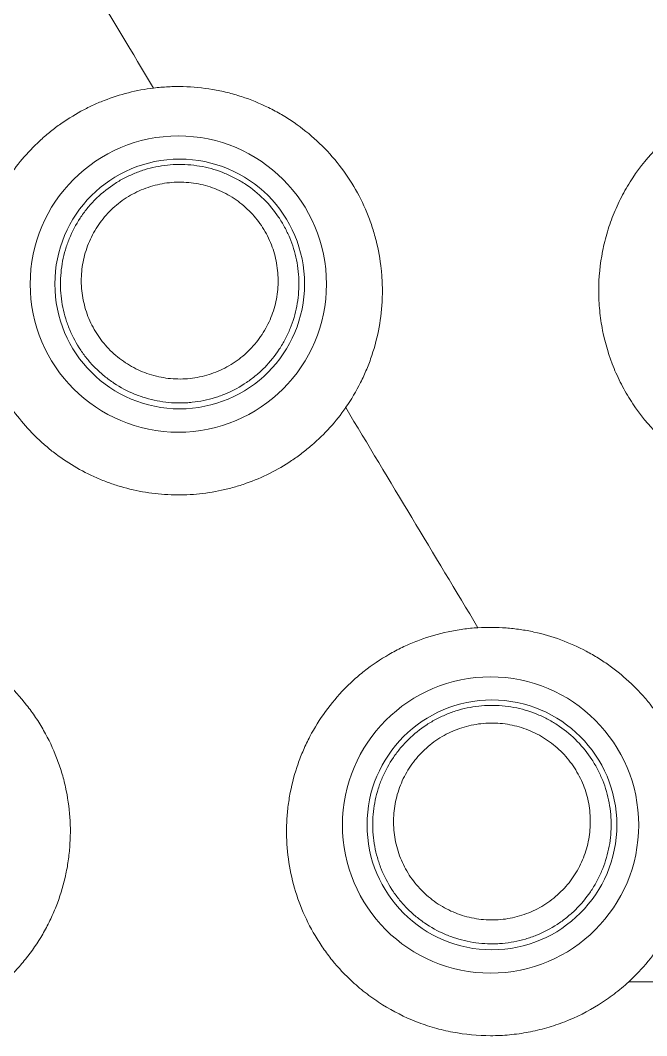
# Model space of a CAD drawing. Header units: millimetres. Extents: x 70151 to 230897, y 35202 to 113211.
# Drawn here: x 171005.479 to 171008.501, y 68722.85 to 68727.748 of the extents above; entities that cross this region are included whole.
import ezdxf

# ---------------------------------------------------------------- set-up
doc = ezdxf.new("R2010")
doc.units = ezdxf.units.MM
doc.header["$LTSCALE"] = 50
doc.layers.add('2-con', color=2, linetype='Continuous')
doc.layers.add('mark-B', color=2, linetype='Continuous', lineweight=20)

# ---------------------------------------------------------------- blocks, each defined once
blk = doc.blocks.new('무풍1way 일반')
at = {"layer": 'mark-B'}
for centre, radius in [((501.5626, -427.4618), 0.7146), ((501.5626, -427.4618), 0.7146), ((501.5626, -427.4618), 0.7146), ((501.5626, -427.4618), 0.7146), ((501.556, -427.4625), 0.6025), ((503.0688, -430.0706), 0.7146), ((503.0688, -430.0706), 0.7146), ((503.0688, -430.0706), 0.7146), ((503.0688, -430.0706), 0.7146), ((503.0622, -430.0713), 0.6024)]:
    blk.add_circle(centre, radius, dxfattribs=at)
for points, knots in [([(500.8963, -426.7052), (500.9075, -426.6949), (500.919, -426.6849), (500.9425, -426.6652), (500.9545, -426.6556), (500.9909, -426.6279), (501.016, -426.6106), (501.0931, -426.5625), (501.1474, -426.5353), (501.2188, -426.5074), (501.2333, -426.5021), (501.2624, -426.4923), (501.3062, -426.4787), (501.3802, -426.4612), (501.4404, -426.4527), (501.4859, -426.4484), (501.5012, -426.4474), (501.5318, -426.446), (501.5472, -426.4456), (501.6242, -426.4456), (501.6848, -426.4514), (501.7744, -426.4683), (501.8041, -426.4753), (501.8629, -426.4921), (501.8922, -426.502), (501.9776, -426.5354), (502.0318, -426.5627), (502.1091, -426.6109), (502.1342, -426.6282), (502.1708, -426.6561), (502.1827, -426.6657), (502.2061, -426.6852), (502.2175, -426.6953), (502.2287, -426.7056)], [0, 0, 0, 0, 0.03125, 0.03125, 0.0625, 0.0625, 0.125, 0.125, 0.25, 0.25, 0.28125, 0.28125, 0.3125, 0.375, 0.4375, 0.4375, 0.46875, 0.46875, 0.5, 0.5, 0.625, 0.625, 0.6875, 0.6875, 0.75, 0.75, 0.875, 0.875, 0.9375, 0.9375, 0.96875, 0.96875, 1, 1, 1, 1]), ([(500.8963, -426.7052), (500.9075, -426.6949), (500.919, -426.6849), (500.9425, -426.6652), (500.9545, -426.6556), (500.9909, -426.6279), (501.016, -426.6106), (501.0931, -426.5625), (501.1474, -426.5353), (501.2188, -426.5074), (501.2333, -426.5021), (501.2624, -426.4923), (501.3062, -426.4787), (501.3802, -426.4612), (501.4404, -426.4527), (501.4859, -426.4484), (501.5012, -426.4474), (501.5318, -426.446), (501.5472, -426.4456), (501.6242, -426.4456), (501.6848, -426.4514), (501.7744, -426.4683), (501.8041, -426.4753), (501.8629, -426.4921), (501.8922, -426.502), (501.9776, -426.5354), (502.0318, -426.5627), (502.1091, -426.6109), (502.1342, -426.6282), (502.1708, -426.6561), (502.1827, -426.6657), (502.2061, -426.6852), (502.2175, -426.6953), (502.2287, -426.7056)], [0, 0, 0, 0, 0.03125, 0.03125, 0.0625, 0.0625, 0.125, 0.125, 0.25, 0.25, 0.28125, 0.28125, 0.3125, 0.375, 0.4375, 0.4375, 0.46875, 0.46875, 0.5, 0.5, 0.625, 0.625, 0.6875, 0.6875, 0.75, 0.75, 0.875, 0.875, 0.9375, 0.9375, 0.96875, 0.96875, 1, 1, 1, 1]), ([(502.2287, -426.7056), (502.264, -426.738), (502.2967, -426.7728), (502.3419, -426.8285), (502.3563, -426.8477), (502.3838, -426.8872), (502.3969, -426.9076), (502.4336, -426.9695), (502.4761, -427.0549), (502.506, -427.1456), (502.5293, -427.2391), (502.5374, -427.2862), (502.5468, -427.3808), (502.548, -427.4283), (502.5453, -427.488), (502.5445, -427.5), (502.5425, -427.524), (502.5413, -427.536), (502.537, -427.5717), (502.5333, -427.5953), (502.5197, -427.6655), (502.5072, -427.7114), (502.4836, -427.7788), (502.4749, -427.8011), (502.4558, -427.8452), (502.4453, -427.867), (502.4119, -427.9307), (502.3615, -428.0117), (502.2998, -428.085), (502.249, -428.1369), (502.2315, -428.1535), (502.1954, -428.1853), (502.1769, -428.2004), (502.1198, -428.2438), (502.0796, -428.27), (502.0268, -428.2991), (502.0162, -428.3047), (501.9945, -428.3156), (501.9835, -428.3209), (501.9505, -428.336), (501.9282, -428.3453), (501.8606, -428.3704), (501.8145, -428.3838), (501.7439, -428.3988), (501.7201, -428.403), (501.6721, -428.4096), (501.6478, -428.412), (501.6235, -428.4135)], [0, 0, 0, 0, 0.0625, 0.0625, 0.09375, 0.09375, 0.125, 0.125, 0.1875, 0.25, 0.25, 0.3125, 0.3125, 0.375, 0.375, 0.390625, 0.390625, 0.40625, 0.40625, 0.4375, 0.4375, 0.5, 0.5, 0.53125, 0.53125, 0.5625, 0.5625, 0.625, 0.6875, 0.6875, 0.71875, 0.71875, 0.75, 0.75, 0.8125, 0.8125, 0.828125, 0.828125, 0.84375, 0.84375, 0.875, 0.875, 0.9375, 0.9375, 0.96875, 0.96875, 1, 1, 1, 1]), ([(502.2287, -426.7056), (502.264, -426.738), (502.2967, -426.7728), (502.3419, -426.8285), (502.3563, -426.8477), (502.3838, -426.8872), (502.3969, -426.9076), (502.4336, -426.9695), (502.4761, -427.0549), (502.506, -427.1456), (502.5293, -427.2391), (502.5374, -427.2862), (502.5468, -427.3808), (502.548, -427.4283), (502.5453, -427.488), (502.5445, -427.5), (502.5425, -427.524), (502.5413, -427.536), (502.537, -427.5717), (502.5333, -427.5953), (502.5197, -427.6655), (502.5072, -427.7114), (502.4836, -427.7788), (502.4749, -427.8011), (502.4558, -427.8452), (502.4453, -427.867), (502.4119, -427.9307), (502.3615, -428.0117), (502.2998, -428.085), (502.249, -428.1369), (502.2315, -428.1535), (502.1954, -428.1853), (502.1769, -428.2004), (502.1198, -428.2438), (502.0796, -428.27), (502.0268, -428.2991), (502.0162, -428.3047), (501.9945, -428.3156), (501.9835, -428.3209), (501.9505, -428.336), (501.9282, -428.3453), (501.8606, -428.3704), (501.8145, -428.3838), (501.7439, -428.3988), (501.7201, -428.403), (501.6721, -428.4096), (501.6478, -428.412), (501.6235, -428.4135)], [0, 0, 0, 0, 0.0625, 0.0625, 0.09375, 0.09375, 0.125, 0.125, 0.1875, 0.25, 0.25, 0.3125, 0.3125, 0.375, 0.375, 0.390625, 0.390625, 0.40625, 0.40625, 0.4375, 0.4375, 0.5, 0.5, 0.53125, 0.53125, 0.5625, 0.5625, 0.625, 0.6875, 0.6875, 0.71875, 0.71875, 0.75, 0.75, 0.8125, 0.8125, 0.828125, 0.828125, 0.84375, 0.84375, 0.875, 0.875, 0.9375, 0.9375, 0.96875, 0.96875, 1, 1, 1, 1]), ([(505.2425, -426.708), (505.2785, -426.7413), (505.312, -426.7772), (505.3739, -426.8547), (505.4016, -426.8952), (505.4505, -426.9798), (505.4718, -427.0238), (505.4989, -427.0924), (505.5071, -427.1158), (505.5216, -427.1628), (505.528, -427.1864), (505.5444, -427.2577), (505.5518, -427.3059), (505.5575, -427.379), (505.5585, -427.4036), (505.5586, -427.4529), (505.5578, -427.4775), (505.5525, -427.5507), (505.5454, -427.5989), (505.5294, -427.6704), (505.5232, -427.694), (505.5089, -427.741), (505.5008, -427.7644), (505.4741, -427.8333), (505.4319, -427.9216), (505.3772, -428.0029), (505.3388, -428.0515), (505.3309, -428.0611), (505.3149, -428.0799), (505.2903, -428.1076), (505.2644, -428.1337), (505.2107, -428.1839), (505.1725, -428.2147), (505.1216, -428.2496), (505.1113, -428.2564), (505.0903, -428.2697), (505.0797, -428.2762), (505.0475, -428.2949), (505.0257, -428.3065), (504.9592, -428.3388), (504.9135, -428.3568), (504.8428, -428.3788), (504.8189, -428.3852), (504.7704, -428.3964), (504.7458, -428.4011), (504.6721, -428.4122), (504.6225, -428.4159), (504.5227, -428.4157), (504.4241, -428.408), (504.3281, -428.3858), (504.257, -428.3636), (504.2334, -428.3552), (504.1874, -428.3369), (504.1648, -428.3269), (504.0985, -428.2946), (504.0561, -428.2698), (504.0054, -428.2348), (503.9953, -428.2276), (503.9755, -428.2128), (503.9657, -428.2051), (503.9367, -428.1818), (503.9181, -428.1656), (503.8644, -428.1151), (503.8314, -428.079), (503.7859, -428.0212), (503.7714, -428.0014), (503.7507, -427.9707), (503.744, -427.9602), (503.731, -427.9392), (503.7247, -427.9287), (503.6943, -427.8753), (503.6734, -427.8311), (503.6471, -427.7629), (503.6391, -427.7398), (503.6284, -427.7046), (503.6251, -427.6928), (503.6189, -427.6689), (503.6159, -427.6569), (503.6026, -427.5968), (503.5886, -427.5001), (503.5889, -427.4025), (503.5947, -427.3289), (503.5976, -427.3043), (503.6051, -427.2558), (503.6097, -427.2318), (503.6262, -427.1606), (503.6407, -427.114), (503.6678, -427.0457), (503.6777, -427.0231), (503.6993, -426.9786), (503.7108, -426.9569), (503.7478, -426.8933), (503.7754, -426.853), (503.8214, -426.7956), (503.8375, -426.7771), (503.8711, -426.741), (503.8888, -426.7234), (503.907, -426.7066)], [0, 0, 0, 0, 0.03125, 0.03125, 0.0625, 0.0625, 0.09375, 0.09375, 0.109375, 0.109375, 0.125, 0.125, 0.15625, 0.15625, 0.171875, 0.171875, 0.1875, 0.1875, 0.21875, 0.21875, 0.234375, 0.234375, 0.25, 0.25, 0.28125, 0.3125, 0.3125, 0.320313, 0.320313, 0.328125, 0.34375, 0.34375, 0.375, 0.375, 0.382813, 0.382813, 0.390625, 0.390625, 0.40625, 0.40625, 0.4375, 0.4375, 0.453125, 0.453125, 0.46875, 0.46875, 0.5, 0.5, 0.53125, 0.5625, 0.5625, 0.578125, 0.578125, 0.59375, 0.59375, 0.625, 0.625, 0.632812, 0.632812, 0.640625, 0.640625, 0.65625, 0.65625, 0.6875, 0.6875, 0.703125, 0.703125, 0.710937, 0.710937, 0.71875, 0.71875, 0.75, 0.75, 0.765625, 0.765625, 0.773438, 0.773438, 0.78125, 0.78125, 0.8125, 0.84375, 0.84375, 0.859375, 0.859375, 0.875, 0.875, 0.90625, 0.90625, 0.921875, 0.921875, 0.9375, 0.9375, 0.96875, 0.96875, 0.984375, 0.984375, 1, 1, 1, 1]), ([(505.2425, -426.708), (505.2785, -426.7413), (505.312, -426.7772), (505.3739, -426.8547), (505.4016, -426.8952), (505.4505, -426.9798), (505.4718, -427.0238), (505.4989, -427.0924), (505.5071, -427.1158), (505.5216, -427.1628), (505.528, -427.1864), (505.5444, -427.2577), (505.5518, -427.3059), (505.5575, -427.379), (505.5585, -427.4036), (505.5586, -427.4529), (505.5578, -427.4775), (505.5525, -427.5507), (505.5454, -427.5989), (505.5294, -427.6704), (505.5232, -427.694), (505.5089, -427.741), (505.5008, -427.7644), (505.4741, -427.8333), (505.4319, -427.9216), (505.3772, -428.0029), (505.3388, -428.0515), (505.3309, -428.0611), (505.3149, -428.0799), (505.2903, -428.1076), (505.2644, -428.1337), (505.2107, -428.1839), (505.1725, -428.2147), (505.1216, -428.2496), (505.1113, -428.2564), (505.0903, -428.2697), (505.0797, -428.2762), (505.0475, -428.2949), (505.0257, -428.3065), (504.9592, -428.3388), (504.9135, -428.3568), (504.8428, -428.3788), (504.8189, -428.3852), (504.7704, -428.3964), (504.7458, -428.4011), (504.6721, -428.4122), (504.6225, -428.4159), (504.5227, -428.4157), (504.4241, -428.408), (504.3281, -428.3858), (504.257, -428.3636), (504.2334, -428.3552), (504.1874, -428.3369), (504.1648, -428.3269), (504.0985, -428.2946), (504.0561, -428.2698), (504.0054, -428.2348), (503.9953, -428.2276), (503.9755, -428.2128), (503.9657, -428.2051), (503.9367, -428.1818), (503.9181, -428.1656), (503.8644, -428.1151), (503.8314, -428.079), (503.7859, -428.0212), (503.7714, -428.0014), (503.7507, -427.9707), (503.744, -427.9602), (503.731, -427.9392), (503.7247, -427.9287), (503.6943, -427.8753), (503.6734, -427.8311), (503.6471, -427.7629), (503.6391, -427.7398), (503.6284, -427.7046), (503.6251, -427.6928), (503.6189, -427.6689), (503.6159, -427.6569), (503.6026, -427.5968), (503.5886, -427.5001), (503.5889, -427.4025), (503.5947, -427.3289), (503.5976, -427.3043), (503.6051, -427.2558), (503.6097, -427.2318), (503.6262, -427.1606), (503.6407, -427.114), (503.6678, -427.0457), (503.6777, -427.0231), (503.6993, -426.9786), (503.7108, -426.9569), (503.7478, -426.8933), (503.7754, -426.853), (503.8214, -426.7956), (503.8375, -426.7771), (503.8711, -426.741), (503.8888, -426.7234), (503.907, -426.7066)], [0, 0, 0, 0, 0.03125, 0.03125, 0.0625, 0.0625, 0.09375, 0.09375, 0.109375, 0.109375, 0.125, 0.125, 0.15625, 0.15625, 0.171875, 0.171875, 0.1875, 0.1875, 0.21875, 0.21875, 0.234375, 0.234375, 0.25, 0.25, 0.28125, 0.3125, 0.3125, 0.320313, 0.320313, 0.328125, 0.34375, 0.34375, 0.375, 0.375, 0.382813, 0.382813, 0.390625, 0.390625, 0.40625, 0.40625, 0.4375, 0.4375, 0.453125, 0.453125, 0.46875, 0.46875, 0.5, 0.5, 0.53125, 0.5625, 0.5625, 0.578125, 0.578125, 0.59375, 0.59375, 0.625, 0.625, 0.632812, 0.632812, 0.640625, 0.640625, 0.65625, 0.65625, 0.6875, 0.6875, 0.703125, 0.703125, 0.710937, 0.710937, 0.71875, 0.71875, 0.75, 0.75, 0.765625, 0.765625, 0.773438, 0.773438, 0.78125, 0.78125, 0.8125, 0.84375, 0.84375, 0.859375, 0.859375, 0.875, 0.875, 0.90625, 0.90625, 0.921875, 0.921875, 0.9375, 0.9375, 0.96875, 0.96875, 0.984375, 0.984375, 1, 1, 1, 1]), ([(501.1441, -427.8651), (501.1175, -427.8378), (501.0941, -427.8085), (501.0634, -427.7612), (501.054, -427.745), (501.0366, -427.7113), (501.0287, -427.6942), (501.0079, -427.6419), (500.9975, -427.6061), (500.9872, -427.5507), (500.9846, -427.5318), (500.9814, -427.4944), (500.9807, -427.4757), (500.9814, -427.4197), (500.9854, -427.3825), (501.001, -427.3084), (501.0123, -427.2727), (501.0342, -427.2212), (501.0424, -427.2043), (501.0605, -427.1713), (501.0704, -427.155), (501.1023, -427.1084), (501.1263, -427.0797), (501.1665, -427.0402), (501.1806, -427.0276), (501.2102, -427.0038), (501.2255, -426.9927), (501.2727, -426.9618), (501.306, -426.9444), (501.3587, -426.9232), (501.3767, -426.9169), (501.413, -426.9064), (501.4497, -426.8976), (501.4869, -426.8925), (501.5151, -426.89), (501.5246, -426.8894), (501.5435, -426.8887), (501.5531, -426.8885), (501.6006, -426.8891), (501.6381, -426.8932), (501.6933, -426.9049), (501.7115, -426.9097), (501.7387, -426.9183), (501.7477, -426.9214), (501.7655, -426.928), (501.7743, -426.9315), (501.8176, -426.9502), (501.8505, -426.9683), (501.8972, -427.0003), (501.9123, -427.0119), (501.9413, -427.0363), (501.9551, -427.0492), (501.9815, -427.0763), (501.9941, -427.0906), (502.0176, -427.1201), (502.0286, -427.1354), (502.0591, -427.1825), (502.0763, -427.2157), (502.0938, -427.2596), (502.0971, -427.2685), (502.1032, -427.2864), (502.1117, -427.3132), (502.1224, -427.3587), (502.1275, -427.3957), (502.1307, -427.4331), (502.1314, -427.4521), (502.1307, -427.5086), (502.1265, -427.5457), (502.115, -427.6006), (502.1102, -427.6187), (502.0989, -427.6548), (502.0923, -427.6725), (502.0702, -427.7242), (502.0522, -427.757), (502.0204, -427.8036), (502.0089, -427.8188), (501.9847, -427.8477), (501.9719, -427.8615), (501.9318, -427.9008), (501.9025, -427.9244), (501.8548, -427.9556), (501.8384, -427.9652), (501.805, -427.9825), (501.7709, -427.9982), (501.7353, -428.0106), (501.699, -428.0212), (501.6804, -428.0256), (501.6245, -428.0361), (501.5871, -428.0393), (501.5305, -428.0386), (501.5115, -428.0375), (501.4736, -428.0333), (501.455, -428.0303), (501.3997, -428.0185), (501.3639, -428.0072), (501.3203, -427.9884), (501.3116, -427.9845), (501.2946, -427.9761), (501.2694, -427.963), (501.2455, -427.9482), (501.1993, -427.9164), (501.1706, -427.8923), (501.1441, -427.8651)], [0, 0, 0, 0, 0.03125, 0.03125, 0.046875, 0.046875, 0.0625, 0.0625, 0.09375, 0.09375, 0.109375, 0.109375, 0.125, 0.125, 0.15625, 0.15625, 0.1875, 0.1875, 0.203125, 0.203125, 0.21875, 0.21875, 0.25, 0.25, 0.265625, 0.265625, 0.28125, 0.28125, 0.3125, 0.3125, 0.328125, 0.328125, 0.34375, 0.359375, 0.359375, 0.367187, 0.367187, 0.375, 0.375, 0.40625, 0.40625, 0.421875, 0.421875, 0.429687, 0.429687, 0.4375, 0.4375, 0.46875, 0.46875, 0.484375, 0.484375, 0.5, 0.5, 0.515625, 0.515625, 0.53125, 0.53125, 0.5625, 0.5625, 0.570312, 0.570312, 0.578125, 0.59375, 0.609375, 0.609375, 0.625, 0.625, 0.65625, 0.65625, 0.671875, 0.671875, 0.6875, 0.6875, 0.71875, 0.71875, 0.734375, 0.734375, 0.75, 0.75, 0.78125, 0.78125, 0.796875, 0.796875, 0.8125, 0.828125, 0.828125, 0.84375, 0.84375, 0.875, 0.875, 0.890625, 0.890625, 0.90625, 0.90625, 0.9375, 0.9375, 0.945312, 0.945312, 0.953125, 0.96875, 0.96875, 1, 1, 1, 1]), ([(500.7233, -426.916), (500.7, -426.9539), (500.6794, -426.9933), (500.6525, -427.0546), (500.6442, -427.0753), (500.629, -427.1176), (500.6221, -427.139), (500.6038, -427.2034), (500.5853, -427.2902), (500.5786, -427.379), (500.5781, -427.4464), (500.5788, -427.4688), (500.5815, -427.5133), (500.5836, -427.5354), (500.5922, -427.6014), (500.6009, -427.6449), (500.6183, -427.7094), (500.6249, -427.7307), (500.6396, -427.7732), (500.6476, -427.7942), (500.6738, -427.8559), (500.7139, -427.9352), (500.7646, -428.0087), (500.8067, -428.0616), (500.8214, -428.0787), (500.8516, -428.1118), (500.8673, -428.1278), (500.9157, -428.1739), (500.95, -428.2025), (501.0045, -428.2418), (501.0232, -428.2544), (501.0616, -428.2783), (501.0812, -428.2896), (501.1408, -428.3213), (501.2225, -428.3577), (501.3089, -428.3829), (501.3754, -428.3974), (501.3978, -428.4015), (501.4425, -428.408), (501.4875, -428.413), (501.5327, -428.4149), (501.5782, -428.4153), (501.6008, -428.4146), (501.6233, -428.4132)], [0, 0, 0, 0, 0.0625, 0.0625, 0.09375, 0.09375, 0.125, 0.125, 0.1875, 0.25, 0.25, 0.28125, 0.28125, 0.3125, 0.3125, 0.375, 0.375, 0.40625, 0.40625, 0.4375, 0.4375, 0.5, 0.5625, 0.5625, 0.59375, 0.59375, 0.625, 0.625, 0.6875, 0.6875, 0.71875, 0.71875, 0.75, 0.75, 0.8125, 0.875, 0.875, 0.90625, 0.90625, 0.9375, 0.96875, 0.96875, 1, 1, 1, 1]), ([(500.7233, -426.916), (500.7, -426.9539), (500.6794, -426.9933), (500.6525, -427.0546), (500.6442, -427.0753), (500.629, -427.1176), (500.6221, -427.139), (500.6038, -427.2034), (500.5853, -427.2902), (500.5786, -427.379), (500.5781, -427.4464), (500.5788, -427.4688), (500.5815, -427.5133), (500.5836, -427.5354), (500.5922, -427.6014), (500.6009, -427.6449), (500.6183, -427.7094), (500.6249, -427.7307), (500.6396, -427.7732), (500.6476, -427.7942), (500.6738, -427.8559), (500.7139, -427.9352), (500.7646, -428.0087), (500.8067, -428.0616), (500.8214, -428.0787), (500.8516, -428.1118), (500.8673, -428.1278), (500.9157, -428.1739), (500.95, -428.2025), (501.0045, -428.2418), (501.0232, -428.2544), (501.0616, -428.2783), (501.0812, -428.2896), (501.1408, -428.3213), (501.2225, -428.3577), (501.3089, -428.3829), (501.3754, -428.3974), (501.3978, -428.4015), (501.4425, -428.408), (501.4875, -428.413), (501.5327, -428.4149), (501.5782, -428.4153), (501.6008, -428.4146), (501.6233, -428.4132)], [0, 0, 0, 0, 0.0625, 0.0625, 0.09375, 0.09375, 0.125, 0.125, 0.1875, 0.25, 0.25, 0.28125, 0.28125, 0.3125, 0.3125, 0.375, 0.375, 0.40625, 0.40625, 0.4375, 0.4375, 0.5, 0.5625, 0.5625, 0.59375, 0.59375, 0.625, 0.625, 0.6875, 0.6875, 0.71875, 0.71875, 0.75, 0.75, 0.8125, 0.875, 0.875, 0.90625, 0.90625, 0.9375, 0.96875, 0.96875, 1, 1, 1, 1]), ([(501.2159, -427.8098), (501.2268, -427.8211), (501.2383, -427.8318), (501.2621, -427.8518), (501.2867, -427.8706), (501.3132, -427.8869), (501.3404, -427.9019), (501.3546, -427.9089), (501.3978, -427.9274), (501.4275, -427.9368), (501.4732, -427.9464), (501.4886, -427.9489), (501.5199, -427.9523), (501.5356, -427.9532), (501.5824, -427.9537), (501.6134, -427.951), (501.6595, -427.9423), (501.6749, -427.9386), (501.7049, -427.9297), (501.7343, -427.9195), (501.7625, -427.9065), (501.79, -427.892), (501.8035, -427.8841), (501.8429, -427.8583), (501.867, -427.8387), (501.9001, -427.8062), (501.9106, -427.7948), (501.9306, -427.7709), (501.94, -427.7584), (501.9662, -427.7198), (501.9809, -427.6928), (501.9991, -427.6501), (502.0045, -427.6355), (502.0138, -427.6058), (502.0177, -427.5908), (502.0271, -427.5455), (502.0305, -427.515), (502.031, -427.4684), (502.0304, -427.4528), (502.0278, -427.422), (502.0236, -427.3915), (502.0165, -427.3615), (502.0079, -427.3318), (502.0029, -427.3171), (501.9855, -427.2737), (501.9713, -427.2463), (501.9461, -427.2074), (501.9371, -427.1948), (501.9177, -427.1705), (501.9073, -427.1587), (501.8855, -427.1363), (501.8741, -427.1257), (501.8502, -427.1055), (501.8376, -427.0959), (501.7991, -427.0695), (501.7719, -427.0545), (501.729, -427.0361), (501.7142, -427.0306), (501.6842, -427.0212), (501.6691, -427.0172), (501.6235, -427.0076), (501.5925, -427.0042), (501.5453, -427.0037), (501.5296, -427.0043), (501.4985, -427.0071), (501.4677, -427.0114), (501.4374, -427.0186), (501.4074, -427.0274), (501.3925, -427.0326), (501.349, -427.0502), (501.3215, -427.0647), (501.2826, -427.0902), (501.27, -427.0994), (501.2456, -427.1191), (501.2339, -427.1295), (501.2008, -427.1622), (501.181, -427.1859), (501.1548, -427.2244), (501.1466, -427.2378), (501.1318, -427.2651), (501.1251, -427.279), (501.107, -427.3215), (501.0977, -427.351), (501.085, -427.412), (501.0817, -427.4427), (501.0812, -427.4888), (501.0817, -427.5042), (501.0844, -427.5351), (501.0865, -427.5506), (501.095, -427.5962), (501.1036, -427.6258), (501.1208, -427.6688), (501.1272, -427.683), (501.1416, -427.7107), (501.1494, -427.7241), (501.1747, -427.7631), (501.194, -427.7874), (501.2159, -427.8098)], [0, 0, 0, 0, 0.015625, 0.015625, 0.03125, 0.046875, 0.046875, 0.0625, 0.0625, 0.09375, 0.09375, 0.109375, 0.109375, 0.125, 0.125, 0.15625, 0.15625, 0.171875, 0.171875, 0.1875, 0.203125, 0.203125, 0.21875, 0.21875, 0.25, 0.25, 0.265625, 0.265625, 0.28125, 0.28125, 0.3125, 0.3125, 0.328125, 0.328125, 0.34375, 0.34375, 0.375, 0.375, 0.390625, 0.390625, 0.40625, 0.421875, 0.421875, 0.4375, 0.4375, 0.46875, 0.46875, 0.484375, 0.484375, 0.5, 0.5, 0.515625, 0.515625, 0.53125, 0.53125, 0.5625, 0.5625, 0.578125, 0.578125, 0.59375, 0.59375, 0.625, 0.625, 0.640625, 0.640625, 0.65625, 0.671875, 0.671875, 0.6875, 0.6875, 0.71875, 0.71875, 0.734375, 0.734375, 0.75, 0.75, 0.78125, 0.78125, 0.796875, 0.796875, 0.8125, 0.8125, 0.84375, 0.84375, 0.875, 0.875, 0.890625, 0.890625, 0.90625, 0.90625, 0.9375, 0.9375, 0.953125, 0.953125, 0.96875, 0.96875, 1, 1, 1, 1]), ([(500.0564, -431.0237), (500.1218, -431.0237), (500.1861, -431.0172), (500.281, -430.9982), (500.3124, -430.9904), (500.359, -430.9761), (500.3746, -430.971), (500.4052, -430.9599), (500.4204, -430.954), (500.4951, -430.9229), (500.5518, -430.8924), (500.6188, -430.8474), (500.632, -430.838), (500.658, -430.8186), (500.6708, -430.8085), (500.7083, -430.7775), (500.7321, -430.7558), (500.8, -430.6874), (500.8406, -430.6377), (500.8854, -430.5703), (500.894, -430.5566), (500.9105, -430.5289), (500.9342, -430.4868), (500.9682, -430.4144), (500.9896, -430.3542), (501.0035, -430.3081), (501.0078, -430.2925), (501.0156, -430.2612), (501.0191, -430.2454), (501.0347, -430.1665), (501.0409, -430.103), (501.0409, -430.0072), (501.0394, -429.9751), (501.0347, -429.9269), (501.0327, -429.9109), (501.028, -429.879), (501.0253, -429.8632), (501.0098, -429.7848), (500.9914, -429.7237), (500.9609, -429.6493), (500.9544, -429.6346), (500.9406, -429.6053), (500.9334, -429.5908), (500.9107, -429.5481), (500.8943, -429.5206), (500.8412, -429.4406), (500.8008, -429.3908), (500.7435, -429.3331), (500.7318, -429.3219), (500.7079, -429.3001), (500.6714, -429.2683), (500.607, -429.2203), (500.5519, -429.1869), (500.4949, -429.1562), (500.4653, -429.1421), (500.3754, -429.1046), (500.3138, -429.0858), (500.2187, -429.0667), (500.1866, -429.0618), (500.1215, -429.0553), (500.0891, -429.0537), (499.9921, -429.0537), (499.9279, -429.06), (499.8481, -429.0759), (499.8321, -429.0795), (499.8005, -429.0874), (499.7535, -429.1005), (499.6776, -429.1278), (499.6194, -429.1555), (499.5767, -429.1784), (499.5626, -429.1864), (499.5347, -429.2032), (499.5209, -429.2119), (499.4536, -429.2572), (499.404, -429.2981), (499.336, -429.3665), (499.3144, -429.3904), (499.2837, -429.4281), (499.2737, -429.4409), (499.2545, -429.4669), (499.2453, -429.4801), (499.2009, -429.547), (499.1708, -429.6034), (499.134, -429.6926), (499.1231, -429.7232), (499.1045, -429.7848), (499.0968, -429.8158), (499.0782, -429.9098), (499.0719, -429.9734), (499.0718, -430.1027), (499.078, -430.1663), (499.0965, -430.2603), (499.1042, -430.2913), (499.1227, -430.3529), (499.1335, -430.3835), (499.1702, -430.4728), (499.2002, -430.5292), (499.2533, -430.6094), (499.2724, -430.6354), (499.3134, -430.6858), (499.335, -430.7098), (499.4029, -430.7782), (499.4523, -430.8192), (499.5328, -430.8735), (499.5609, -430.8905), (499.6179, -430.9212), (499.6761, -430.949), (499.7367, -430.9709), (499.783, -430.9851), (499.7986, -430.9895), (499.8302, -430.9975), (499.8461, -431.0011), (499.9262, -431.0172), (499.9909, -431.0237), (500.0564, -431.0237)], [0, 0, 0, 0, 0.03125, 0.03125, 0.046875, 0.046875, 0.054688, 0.054688, 0.0625, 0.0625, 0.09375, 0.09375, 0.101563, 0.101563, 0.109375, 0.109375, 0.125, 0.125, 0.15625, 0.15625, 0.164063, 0.164063, 0.171875, 0.1875, 0.203125, 0.203125, 0.210938, 0.210938, 0.21875, 0.21875, 0.25, 0.25, 0.265625, 0.265625, 0.273438, 0.273438, 0.28125, 0.28125, 0.3125, 0.3125, 0.320313, 0.320313, 0.328125, 0.328125, 0.34375, 0.34375, 0.375, 0.375, 0.382813, 0.382813, 0.390625, 0.40625, 0.421875, 0.421875, 0.4375, 0.4375, 0.46875, 0.46875, 0.484375, 0.484375, 0.5, 0.5, 0.53125, 0.53125, 0.539063, 0.539063, 0.546875, 0.5625, 0.578125, 0.578125, 0.585938, 0.585938, 0.59375, 0.59375, 0.625, 0.625, 0.640625, 0.640625, 0.648438, 0.648438, 0.65625, 0.65625, 0.6875, 0.6875, 0.703125, 0.703125, 0.71875, 0.71875, 0.75, 0.75, 0.78125, 0.78125, 0.796875, 0.796875, 0.8125, 0.8125, 0.84375, 0.84375, 0.859375, 0.859375, 0.875, 0.875, 0.90625, 0.90625, 0.921875, 0.921875, 0.9375, 0.953125, 0.953125, 0.960938, 0.960938, 0.96875, 0.96875, 1, 1, 1, 1]), ([(500.0564, -431.0237), (500.1218, -431.0237), (500.1861, -431.0172), (500.281, -430.9982), (500.3124, -430.9904), (500.359, -430.9761), (500.3746, -430.971), (500.4052, -430.9599), (500.4204, -430.954), (500.4951, -430.9229), (500.5518, -430.8924), (500.6188, -430.8474), (500.632, -430.838), (500.658, -430.8186), (500.6708, -430.8085), (500.7083, -430.7775), (500.7321, -430.7558), (500.8, -430.6874), (500.8406, -430.6377), (500.8854, -430.5703), (500.894, -430.5566), (500.9105, -430.5289), (500.9342, -430.4868), (500.9682, -430.4144), (500.9896, -430.3542), (501.0035, -430.3081), (501.0078, -430.2925), (501.0156, -430.2612), (501.0191, -430.2454), (501.0347, -430.1665), (501.0409, -430.103), (501.0409, -430.0072), (501.0394, -429.9751), (501.0347, -429.9269), (501.0327, -429.9109), (501.028, -429.879), (501.0253, -429.8632), (501.0098, -429.7848), (500.9914, -429.7237), (500.9609, -429.6493), (500.9544, -429.6346), (500.9406, -429.6053), (500.9334, -429.5908), (500.9107, -429.5481), (500.8943, -429.5206), (500.8412, -429.4406), (500.8008, -429.3908), (500.7435, -429.3331), (500.7318, -429.3219), (500.7079, -429.3001), (500.6714, -429.2683), (500.607, -429.2203), (500.5519, -429.1869), (500.4949, -429.1562), (500.4653, -429.1421), (500.3754, -429.1046), (500.3138, -429.0858), (500.2187, -429.0667), (500.1866, -429.0618), (500.1215, -429.0553), (500.0891, -429.0537), (499.9921, -429.0537), (499.9279, -429.06), (499.8481, -429.0759), (499.8321, -429.0795), (499.8005, -429.0874), (499.7535, -429.1005), (499.6776, -429.1278), (499.6194, -429.1555), (499.5767, -429.1784), (499.5626, -429.1864), (499.5347, -429.2032), (499.5209, -429.2119), (499.4536, -429.2572), (499.404, -429.2981), (499.336, -429.3665), (499.3144, -429.3904), (499.2837, -429.4281), (499.2737, -429.4409), (499.2545, -429.4669), (499.2453, -429.4801), (499.2009, -429.547), (499.1708, -429.6034), (499.134, -429.6926), (499.1231, -429.7232), (499.1045, -429.7848), (499.0968, -429.8158), (499.0782, -429.9098), (499.0719, -429.9734), (499.0718, -430.1027), (499.078, -430.1663), (499.0965, -430.2603), (499.1042, -430.2913), (499.1227, -430.3529), (499.1335, -430.3835), (499.1702, -430.4728), (499.2002, -430.5292), (499.2533, -430.6094), (499.2724, -430.6354), (499.3134, -430.6858), (499.335, -430.7098), (499.4029, -430.7782), (499.4523, -430.8192), (499.5328, -430.8735), (499.5609, -430.8905), (499.6179, -430.9212), (499.6761, -430.949), (499.7367, -430.9709), (499.783, -430.9851), (499.7986, -430.9895), (499.8302, -430.9975), (499.8461, -431.0011), (499.9262, -431.0172), (499.9909, -431.0237), (500.0564, -431.0237)], [0, 0, 0, 0, 0.03125, 0.03125, 0.046875, 0.046875, 0.054688, 0.054688, 0.0625, 0.0625, 0.09375, 0.09375, 0.101563, 0.101563, 0.109375, 0.109375, 0.125, 0.125, 0.15625, 0.15625, 0.164063, 0.164063, 0.171875, 0.1875, 0.203125, 0.203125, 0.210938, 0.210938, 0.21875, 0.21875, 0.25, 0.25, 0.265625, 0.265625, 0.273438, 0.273438, 0.28125, 0.28125, 0.3125, 0.3125, 0.320313, 0.320313, 0.328125, 0.328125, 0.34375, 0.34375, 0.375, 0.375, 0.382813, 0.382813, 0.390625, 0.40625, 0.421875, 0.421875, 0.4375, 0.4375, 0.46875, 0.46875, 0.484375, 0.484375, 0.5, 0.5, 0.53125, 0.53125, 0.539063, 0.539063, 0.546875, 0.5625, 0.578125, 0.578125, 0.585938, 0.585938, 0.59375, 0.59375, 0.625, 0.625, 0.640625, 0.640625, 0.648438, 0.648438, 0.65625, 0.65625, 0.6875, 0.6875, 0.703125, 0.703125, 0.71875, 0.71875, 0.75, 0.75, 0.78125, 0.78125, 0.796875, 0.796875, 0.8125, 0.8125, 0.84375, 0.84375, 0.859375, 0.859375, 0.875, 0.875, 0.90625, 0.90625, 0.921875, 0.921875, 0.9375, 0.953125, 0.953125, 0.960938, 0.960938, 0.96875, 0.96875, 1, 1, 1, 1]), ([(502.2615, -429.4748), (502.285, -429.4411), (502.3358, -429.3773), (502.3938, -429.3204), (502.4401, -429.2804), (502.456, -429.2675), (502.4887, -429.2426), (502.5055, -429.2306), (502.5567, -429.1964), (502.6274, -429.1554), (502.7025, -429.1235), (502.7606, -429.103), (502.7803, -429.0968), (502.8201, -429.0855), (502.84, -429.0805), (502.9001, -429.0675), (502.9809, -429.0552), (503.0629, -429.053), (503.1249, -429.0552), (503.1456, -429.0566), (503.1865, -429.0607), (503.2068, -429.0634), (503.2674, -429.0733), (503.3072, -429.0823), (503.366, -429.0997), (503.3855, -429.1061), (503.4242, -429.1201), (503.4435, -429.1278), (503.5001, -429.1525), (503.5728, -429.1899), (503.6401, -429.2358), (503.6886, -429.2735), (503.7044, -429.2866), (503.7353, -429.3138), (503.7502, -429.3279), (503.7935, -429.3712), (503.8472, -429.4321), (503.8932, -429.4992), (503.9247, -429.552), (503.9346, -429.57), (503.9533, -429.6063), (503.962, -429.6246), (503.9864, -429.6803), (504.0004, -429.7183), (504.0177, -429.7765), (504.0229, -429.7961), (504.0321, -429.8357), (504.0362, -429.8559), (504.0463, -429.9163), (504.0547, -429.9969), (504.0532, -430.0777), (504.0483, -430.1384), (504.046, -430.1586), (504.0402, -430.1991), (504.0367, -430.2192), (504.0243, -430.279), (504.0029, -430.3571), (503.9722, -430.432), (503.9455, -430.4871), (503.936, -430.5053), (503.9159, -430.5409), (503.9053, -430.5584), (503.8721, -430.6096), (503.8238, -430.6747), (503.7676, -430.7337), (503.7223, -430.7756), (503.7067, -430.7892), (503.675, -430.8151), (503.6588, -430.8275), (503.6091, -430.8631), (503.5747, -430.8847), (503.5209, -430.9139), (503.5026, -430.9231), (503.4654, -430.9405), (503.4463, -430.9486), (503.3887, -430.9712), (503.3105, -430.9962), (503.2296, -431.0114), (503.1885, -431.0164)], [0, 0, 0, 0, 0.03125, 0.0625, 0.0625, 0.078125, 0.078125, 0.09375, 0.09375, 0.125, 0.15625, 0.15625, 0.171875, 0.171875, 0.1875, 0.1875, 0.21875, 0.25, 0.25, 0.265625, 0.265625, 0.28125, 0.28125, 0.3125, 0.3125, 0.328125, 0.328125, 0.34375, 0.34375, 0.375, 0.40625, 0.40625, 0.421875, 0.421875, 0.4375, 0.4375, 0.46875, 0.5, 0.5, 0.515625, 0.515625, 0.53125, 0.53125, 0.5625, 0.5625, 0.578125, 0.578125, 0.59375, 0.59375, 0.625, 0.65625, 0.65625, 0.671875, 0.671875, 0.6875, 0.6875, 0.71875, 0.75, 0.75, 0.765625, 0.765625, 0.78125, 0.78125, 0.8125, 0.84375, 0.84375, 0.859375, 0.859375, 0.875, 0.875, 0.90625, 0.90625, 0.921875, 0.921875, 0.9375, 0.9375, 0.96875, 1, 1, 1, 1]), ([(502.2615, -429.4748), (502.285, -429.4411), (502.3358, -429.3773), (502.3938, -429.3204), (502.4401, -429.2804), (502.456, -429.2675), (502.4887, -429.2426), (502.5055, -429.2306), (502.5567, -429.1964), (502.6274, -429.1554), (502.7025, -429.1235), (502.7606, -429.103), (502.7803, -429.0968), (502.8201, -429.0855), (502.84, -429.0805), (502.9001, -429.0675), (502.9809, -429.0552), (503.0629, -429.053), (503.1249, -429.0552), (503.1456, -429.0566), (503.1865, -429.0607), (503.2068, -429.0634), (503.2674, -429.0733), (503.3072, -429.0823), (503.366, -429.0997), (503.3855, -429.1061), (503.4242, -429.1201), (503.4435, -429.1278), (503.5001, -429.1525), (503.5728, -429.1899), (503.6401, -429.2358), (503.6886, -429.2735), (503.7044, -429.2866), (503.7353, -429.3138), (503.7502, -429.3279), (503.7935, -429.3712), (503.8472, -429.4321), (503.8932, -429.4992), (503.9247, -429.552), (503.9346, -429.57), (503.9533, -429.6063), (503.962, -429.6246), (503.9864, -429.6803), (504.0004, -429.7183), (504.0177, -429.7765), (504.0229, -429.7961), (504.0321, -429.8357), (504.0362, -429.8559), (504.0463, -429.9163), (504.0547, -429.9969), (504.0532, -430.0777), (504.0483, -430.1384), (504.046, -430.1586), (504.0402, -430.1991), (504.0367, -430.2192), (504.0243, -430.279), (504.0029, -430.3571), (503.9722, -430.432), (503.9455, -430.4871), (503.936, -430.5053), (503.9159, -430.5409), (503.9053, -430.5584), (503.8721, -430.6096), (503.8238, -430.6747), (503.7676, -430.7337), (503.7223, -430.7756), (503.7067, -430.7892), (503.675, -430.8151), (503.6588, -430.8275), (503.6091, -430.8631), (503.5747, -430.8847), (503.5209, -430.9139), (503.5026, -430.9231), (503.4654, -430.9405), (503.4463, -430.9486), (503.3887, -430.9712), (503.3105, -430.9962), (503.2296, -431.0114), (503.1885, -431.0164)], [0, 0, 0, 0, 0.03125, 0.0625, 0.0625, 0.078125, 0.078125, 0.09375, 0.09375, 0.125, 0.15625, 0.15625, 0.171875, 0.171875, 0.1875, 0.1875, 0.21875, 0.25, 0.25, 0.265625, 0.265625, 0.28125, 0.28125, 0.3125, 0.3125, 0.328125, 0.328125, 0.34375, 0.34375, 0.375, 0.40625, 0.40625, 0.421875, 0.421875, 0.4375, 0.4375, 0.46875, 0.5, 0.5, 0.515625, 0.515625, 0.53125, 0.53125, 0.5625, 0.5625, 0.578125, 0.578125, 0.59375, 0.59375, 0.625, 0.65625, 0.65625, 0.671875, 0.671875, 0.6875, 0.6875, 0.71875, 0.75, 0.75, 0.765625, 0.765625, 0.78125, 0.78125, 0.8125, 0.84375, 0.84375, 0.859375, 0.859375, 0.875, 0.875, 0.90625, 0.90625, 0.921875, 0.921875, 0.9375, 0.9375, 0.96875, 1, 1, 1, 1]), ([(502.2617, -429.475), (502.2347, -429.5137), (502.2107, -429.554), (502.179, -429.6169), (502.1643, -429.6489), (502.1513, -429.6818), (502.143, -429.704), (502.139, -429.7152), (502.1203, -429.7713), (502.097, -429.8623), (502.0869, -429.9554), (502.0843, -430.0261), (502.0842, -430.0499), (502.0859, -430.097), (502.0876, -430.1204), (502.0951, -430.1903), (502.1034, -430.2363), (502.1207, -430.3045), (502.1273, -430.3271), (502.1385, -430.3608), (502.1425, -430.372), (502.1508, -430.3942), (502.1551, -430.4052), (502.1777, -430.4596), (502.1987, -430.5015), (502.2466, -430.5821), (502.2734, -430.6208), (502.3333, -430.6949), (502.3656, -430.7294), (502.4346, -430.7933), (502.4714, -430.8228), (502.5202, -430.8564), (502.5301, -430.863), (502.5502, -430.8758), (502.5604, -430.882), (502.5912, -430.9001), (502.6121, -430.9114), (502.6758, -430.9428), (502.7195, -430.9606), (502.787, -430.9825), (502.8099, -430.9891), (502.8562, -431.0005), (502.8797, -431.0054), (502.9504, -431.0175), (502.9979, -431.022), (503.0697, -431.0237), (503.0937, -431.0234), (503.1412, -431.021), (503.1649, -431.019), (503.1884, -431.0161)], [0, 0, 0, 0, 0.0625, 0.0625, 0.09375, 0.109375, 0.109375, 0.125, 0.125, 0.1875, 0.25, 0.25, 0.28125, 0.28125, 0.3125, 0.3125, 0.375, 0.375, 0.40625, 0.40625, 0.421875, 0.421875, 0.4375, 0.4375, 0.5, 0.5, 0.5625, 0.5625, 0.625, 0.625, 0.6875, 0.6875, 0.703125, 0.703125, 0.71875, 0.71875, 0.75, 0.75, 0.8125, 0.8125, 0.84375, 0.84375, 0.875, 0.875, 0.9375, 0.9375, 0.96875, 0.96875, 1, 1, 1, 1]), ([(502.2617, -429.475), (502.2347, -429.5137), (502.2107, -429.554), (502.179, -429.6169), (502.1643, -429.6489), (502.1513, -429.6818), (502.143, -429.704), (502.139, -429.7152), (502.1203, -429.7713), (502.097, -429.8623), (502.0869, -429.9554), (502.0843, -430.0261), (502.0842, -430.0499), (502.0859, -430.097), (502.0876, -430.1204), (502.0951, -430.1903), (502.1034, -430.2363), (502.1207, -430.3045), (502.1273, -430.3271), (502.1385, -430.3608), (502.1425, -430.372), (502.1508, -430.3942), (502.1551, -430.4052), (502.1777, -430.4596), (502.1987, -430.5015), (502.2466, -430.5821), (502.2734, -430.6208), (502.3333, -430.6949), (502.3656, -430.7294), (502.4346, -430.7933), (502.4714, -430.8228), (502.5202, -430.8564), (502.5301, -430.863), (502.5502, -430.8758), (502.5604, -430.882), (502.5912, -430.9001), (502.6121, -430.9114), (502.6758, -430.9428), (502.7195, -430.9606), (502.787, -430.9825), (502.8099, -430.9891), (502.8562, -431.0005), (502.8797, -431.0054), (502.9504, -431.0175), (502.9979, -431.022), (503.0697, -431.0237), (503.0937, -431.0234), (503.1412, -431.021), (503.1649, -431.019), (503.1884, -431.0161)], [0, 0, 0, 0, 0.0625, 0.0625, 0.09375, 0.109375, 0.109375, 0.125, 0.125, 0.1875, 0.25, 0.25, 0.28125, 0.28125, 0.3125, 0.3125, 0.375, 0.375, 0.40625, 0.40625, 0.421875, 0.421875, 0.4375, 0.4375, 0.5, 0.5, 0.5625, 0.5625, 0.625, 0.625, 0.6875, 0.6875, 0.703125, 0.703125, 0.71875, 0.71875, 0.75, 0.75, 0.8125, 0.8125, 0.84375, 0.84375, 0.875, 0.875, 0.9375, 0.9375, 0.96875, 0.96875, 1, 1, 1, 1]), ([(502.6571, -430.4808), (502.6301, -430.454), (502.6062, -430.425), (502.5747, -430.3783), (502.565, -430.3622), (502.547, -430.3289), (502.5389, -430.3119), (502.5172, -430.26), (502.5062, -430.2243), (502.4949, -430.1691), (502.4921, -430.1503), (502.4882, -430.1129), (502.4872, -430.0942), (502.4869, -430.0382), (502.4903, -430.001), (502.5046, -429.9267), (502.5153, -429.8908), (502.5364, -429.8389), (502.5443, -429.8219), (502.5618, -429.7886), (502.5714, -429.7722), (502.6025, -429.725), (502.626, -429.6959), (502.6655, -429.6557), (502.6794, -429.6429), (502.7086, -429.6186), (502.7237, -429.6072), (502.7704, -429.5756), (502.8033, -429.5576), (502.8557, -429.5355), (502.8736, -429.5289), (502.9097, -429.5177), (502.9462, -429.5083), (502.9834, -429.5026), (503.0115, -429.4996), (503.021, -429.4988), (503.0399, -429.4978), (503.0495, -429.4975), (503.097, -429.4972), (503.1345, -429.5008), (503.19, -429.5115), (503.2083, -429.516), (503.2356, -429.5241), (503.2447, -429.5271), (503.2626, -429.5334), (503.2714, -429.5367), (503.3151, -429.5546), (503.3483, -429.5722), (503.3955, -429.6034), (503.4108, -429.6147), (503.4402, -429.6387), (503.4543, -429.6513), (503.4811, -429.678), (503.4939, -429.6921), (503.518, -429.7212), (503.5292, -429.7363), (503.5605, -429.7829), (503.5783, -429.8158), (503.5965, -429.8594), (503.5999, -429.8683), (503.6063, -429.886), (503.6153, -429.9127), (503.6268, -429.958), (503.6324, -429.9949), (503.6363, -430.0323), (503.6373, -430.0512), (503.6375, -430.1077), (503.634, -430.1448), (503.6234, -430.1999), (503.619, -430.2181), (503.6082, -430.2544), (503.6019, -430.2722), (503.5807, -430.3243), (503.5634, -430.3573), (503.5323, -430.4045), (503.5211, -430.4199), (503.4973, -430.4492), (503.4848, -430.4632), (503.4453, -430.5032), (503.4165, -430.5272), (503.3693, -430.5593), (503.3531, -430.5691), (503.32, -430.5871), (503.2862, -430.6033), (503.2508, -430.6163), (503.2147, -430.6275), (503.1961, -430.6322), (503.1405, -430.6436), (503.1031, -430.6475), (503.0465, -430.6478), (503.0275, -430.647), (502.9896, -430.6434), (502.9708, -430.6407), (502.9154, -430.6299), (502.8793, -430.6192), (502.8354, -430.6012), (502.8267, -430.5974), (502.8095, -430.5893), (502.7841, -430.5766), (502.76, -430.5623), (502.7132, -430.5312), (502.6841, -430.5076), (502.6571, -430.4808)], [0, 0, 0, 0, 0.03125, 0.03125, 0.046875, 0.046875, 0.0625, 0.0625, 0.09375, 0.09375, 0.109375, 0.109375, 0.125, 0.125, 0.15625, 0.15625, 0.1875, 0.1875, 0.203125, 0.203125, 0.21875, 0.21875, 0.25, 0.25, 0.265625, 0.265625, 0.28125, 0.28125, 0.3125, 0.3125, 0.328125, 0.328125, 0.34375, 0.359375, 0.359375, 0.367188, 0.367188, 0.375, 0.375, 0.40625, 0.40625, 0.421875, 0.421875, 0.429687, 0.429687, 0.4375, 0.4375, 0.46875, 0.46875, 0.484375, 0.484375, 0.5, 0.5, 0.515625, 0.515625, 0.53125, 0.53125, 0.5625, 0.5625, 0.570312, 0.570312, 0.578125, 0.59375, 0.609375, 0.609375, 0.625, 0.625, 0.65625, 0.65625, 0.671875, 0.671875, 0.6875, 0.6875, 0.71875, 0.71875, 0.734375, 0.734375, 0.75, 0.75, 0.78125, 0.78125, 0.796875, 0.796875, 0.8125, 0.828125, 0.828125, 0.84375, 0.84375, 0.875, 0.875, 0.890625, 0.890625, 0.90625, 0.90625, 0.9375, 0.9375, 0.945312, 0.945312, 0.953125, 0.96875, 0.96875, 1, 1, 1, 1]), ([(502.7277, -430.4246), (502.7388, -430.4357), (502.7505, -430.4462), (502.7746, -430.4658), (502.7996, -430.4842), (502.8263, -430.5), (502.8538, -430.5146), (502.8681, -430.5213), (502.9117, -430.5391), (502.9415, -430.548), (502.9874, -430.5568), (503.0028, -430.559), (503.0342, -430.5619), (503.0499, -430.5626), (503.0967, -430.5623), (503.1276, -430.559), (503.1736, -430.5495), (503.189, -430.5455), (503.2188, -430.5362), (503.248, -430.5255), (503.276, -430.512), (503.3033, -430.4971), (503.3166, -430.4889), (503.3556, -430.4624), (503.3793, -430.4425), (503.4118, -430.4094), (503.4221, -430.3978), (503.4417, -430.3735), (503.4509, -430.3608), (503.4764, -430.3219), (503.4907, -430.2946), (503.5081, -430.2517), (503.5132, -430.237), (503.5221, -430.2071), (503.5257, -430.192), (503.5344, -430.1466), (503.5372, -430.116), (503.537, -430.0695), (503.5361, -430.0539), (503.5329, -430.0231), (503.5282, -429.9927), (503.5206, -429.9628), (503.5116, -429.9333), (503.5063, -429.9187), (503.4882, -429.8755), (503.4735, -429.8484), (503.4477, -429.8099), (503.4384, -429.7975), (503.4186, -429.7735), (503.408, -429.7619), (503.3859, -429.7399), (503.3743, -429.7294), (503.35, -429.7096), (503.3373, -429.7003), (503.2983, -429.6745), (503.2709, -429.66), (503.2276, -429.6423), (503.2127, -429.6371), (503.1826, -429.6281), (503.1674, -429.6244), (503.1216, -429.6156), (503.0906, -429.6127), (503.0434, -429.613), (503.0277, -429.6139), (502.9966, -429.6172), (502.9659, -429.622), (502.9358, -429.6298), (502.9059, -429.6391), (502.8911, -429.6446), (502.8479, -429.6629), (502.8207, -429.6778), (502.7822, -429.7041), (502.7697, -429.7134), (502.7456, -429.7336), (502.7342, -429.7442), (502.7017, -429.7773), (502.6823, -429.8014), (502.6567, -429.8404), (502.6488, -429.8539), (502.6344, -429.8814), (502.6279, -429.8954), (502.6106, -429.9382), (502.6018, -429.9678), (502.5901, -430.0291), (502.5873, -430.0598), (502.5876, -430.1059), (502.5884, -430.1213), (502.5916, -430.1521), (502.594, -430.1676), (502.6033, -430.2131), (502.6123, -430.2425), (502.6302, -430.2852), (502.6369, -430.2993), (502.6517, -430.3268), (502.6598, -430.3401), (502.6857, -430.3786), (502.7054, -430.4025), (502.7277, -430.4246)], [0, 0, 0, 0, 0.015625, 0.015625, 0.03125, 0.046875, 0.046875, 0.0625, 0.0625, 0.09375, 0.09375, 0.109375, 0.109375, 0.125, 0.125, 0.15625, 0.15625, 0.171875, 0.171875, 0.1875, 0.203125, 0.203125, 0.21875, 0.21875, 0.25, 0.25, 0.265625, 0.265625, 0.28125, 0.28125, 0.3125, 0.3125, 0.328125, 0.328125, 0.34375, 0.34375, 0.375, 0.375, 0.390625, 0.390625, 0.40625, 0.421875, 0.421875, 0.4375, 0.4375, 0.46875, 0.46875, 0.484375, 0.484375, 0.5, 0.5, 0.515625, 0.515625, 0.53125, 0.53125, 0.5625, 0.5625, 0.578125, 0.578125, 0.59375, 0.59375, 0.625, 0.625, 0.640625, 0.640625, 0.65625, 0.671875, 0.671875, 0.6875, 0.6875, 0.71875, 0.71875, 0.734375, 0.734375, 0.75, 0.75, 0.78125, 0.78125, 0.796875, 0.796875, 0.8125, 0.8125, 0.84375, 0.84375, 0.875, 0.875, 0.890625, 0.890625, 0.90625, 0.90625, 0.9375, 0.9375, 0.953125, 0.953125, 0.96875, 0.96875, 1, 1, 1, 1])]:
    blk.add_open_spline(points, degree=3, knots=knots, dxfattribs=at)
for points in [[(500.8963, -426.7052), (500.7964, -426.7052), (500.6966, -426.7052), (500.5967, -426.7052)], [(500.8963, -426.7052), (500.7964, -426.7052), (500.6966, -426.7052), (500.5967, -426.7052)], [(500.7231, -426.9157), (500.7471, -426.8765), (500.8001, -426.8023), (500.8626, -426.7362), (500.8963, -426.7052)], [(500.7231, -426.9157), (500.7471, -426.8765), (500.8001, -426.8023), (500.8626, -426.7362), (500.8963, -426.7052)], [(501.6234, -428.4135), (501.8362, -428.7673), (502.0489, -429.1212), (502.2616, -429.475)], [(501.6234, -428.4135), (501.8362, -428.7673), (502.0489, -429.1212), (502.2616, -429.475)], [(503.1884, -431.0164), (503.393, -431.3566), (503.5976, -431.6967), (503.8022, -432.0369)], [(503.1884, -431.0164), (503.393, -431.3566), (503.5976, -431.6967), (503.8022, -432.0369)]]:
    blk.add_open_spline(points, degree=3, dxfattribs=at)
blk = doc.blocks.new('dpdjzjs')
at = {"layer": 'mark-B', "rotation": 180}
blk.add_blockref('무풍1way 일반', (171509.31, 88288.448), dxfattribs=at)

msp = doc.modelspace()

# ---------------------------------------------------------------- block references
at = {"layer": '2-con'}
msp.add_blockref('dpdjzjs', (0, -19992.0434), dxfattribs=at)

doc.saveas('drawing.dxf')
